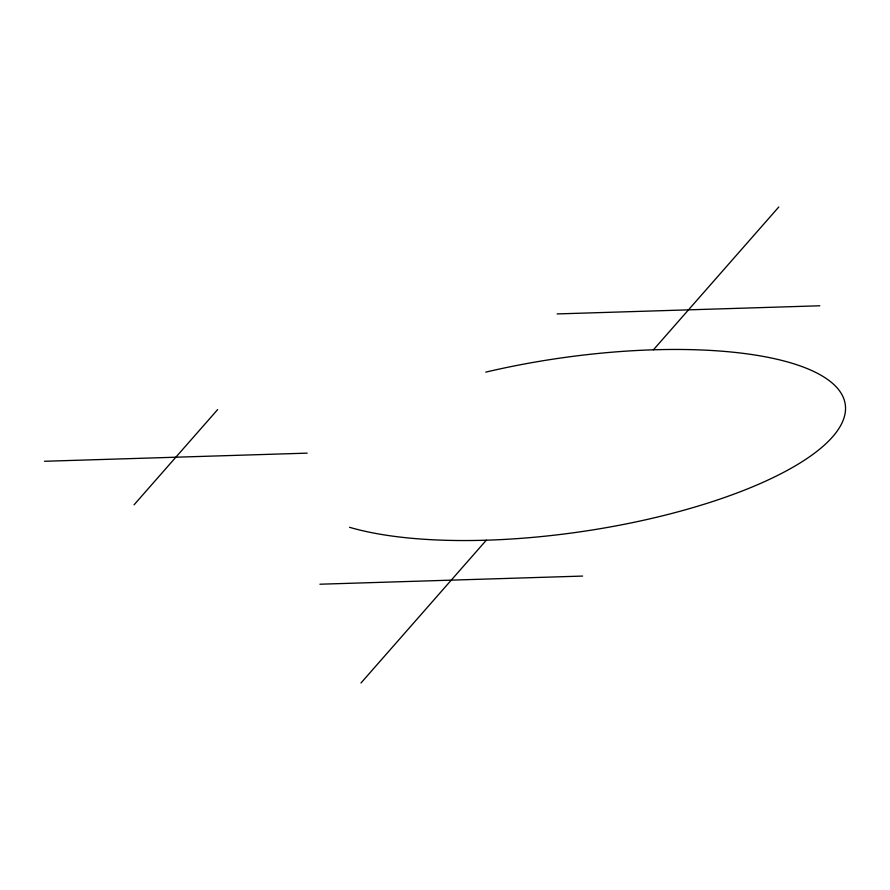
<?xml version="1.0" encoding="UTF-8"?>
<svg xmlns="http://www.w3.org/2000/svg" width="890" height="890" viewBox="0 0 890 890"><rect width="100%" height="100%" fill="white"/><g stroke="black" fill="none" stroke-linecap="round" stroke-linejoin="round"><path stroke-width="1.33" d="M134.067 504.808L217.627 409.611M360.984 682.997L486.318 540.197M653.427 349.803L778.772 207.003M557.151 313.925L819.846 305.782M44.5 461.276L307.184 453.144M319.911 584.218L582.594 576.075M485.762 372.131A278.348 87.398 -8.4 0 1 821.392 375.48A278.348 87.398 -8.4 0 1 709.986 502.394A278.348 87.398 -8.4 0 1 349.559 527.303"/></g></svg>
